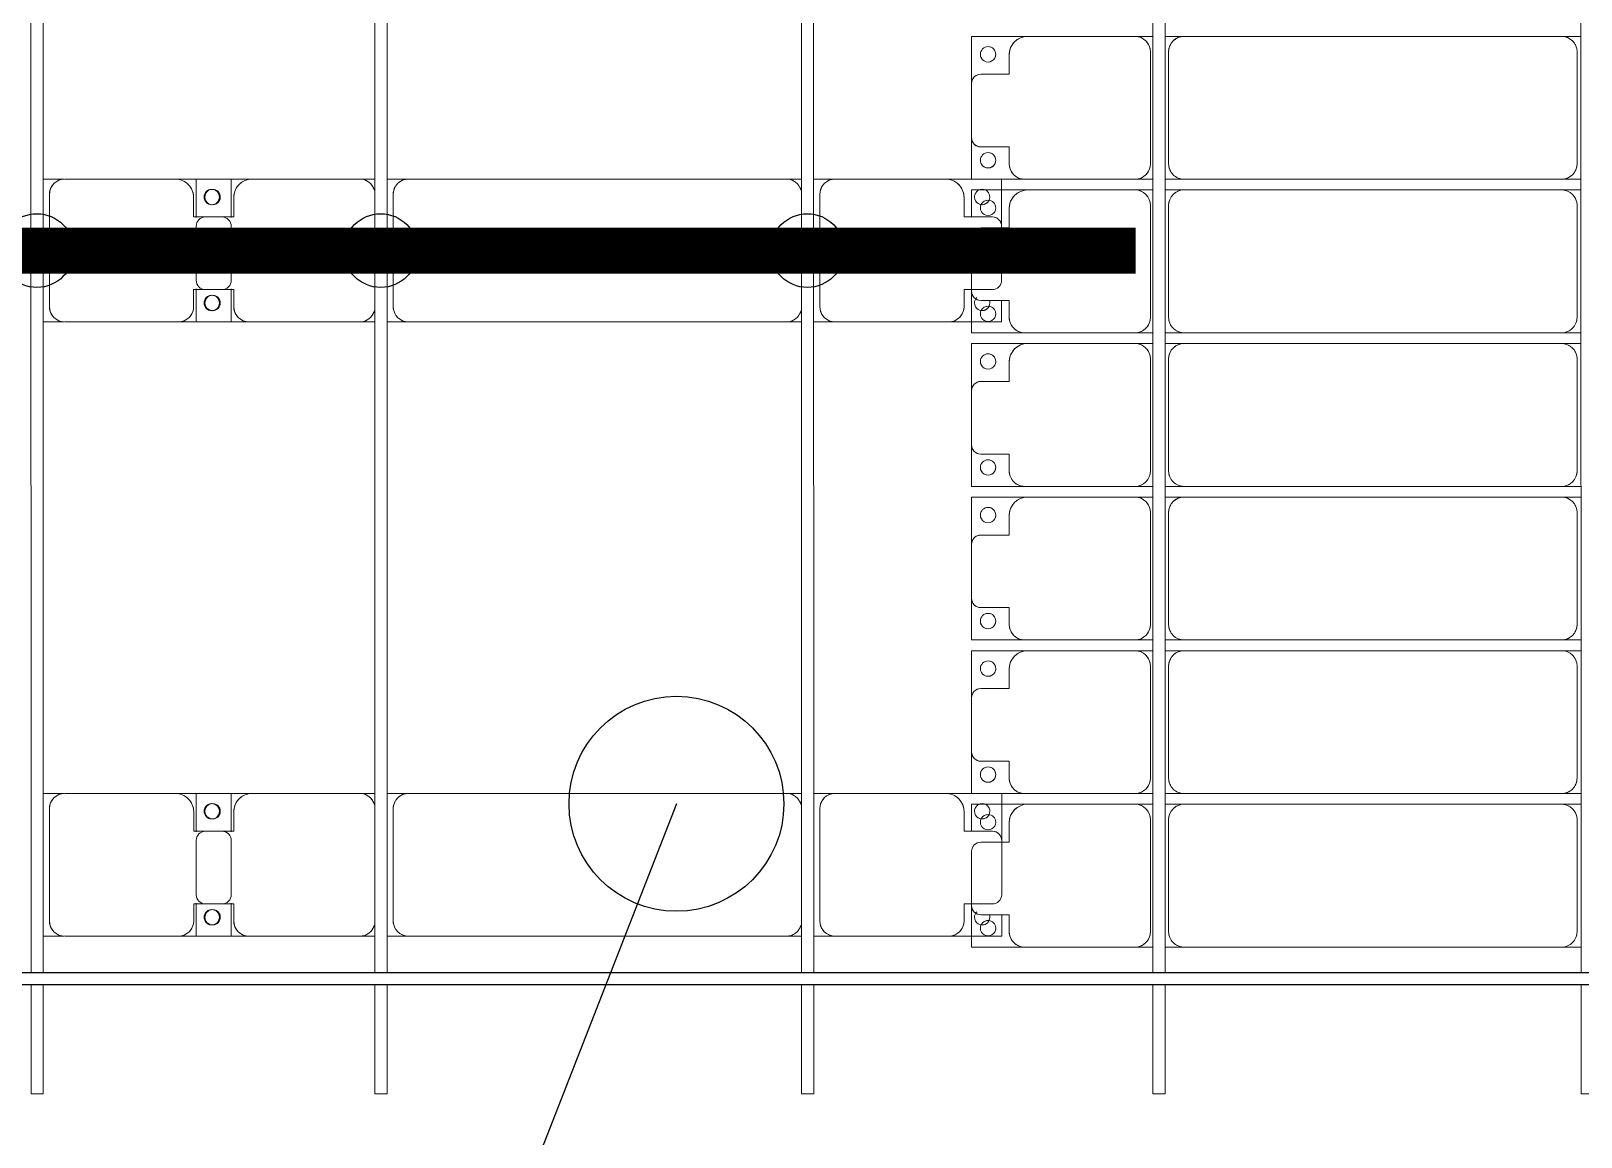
# Model space of a CAD drawing. Header units: millimetres. Extents: x -248177 to 167033, y 156986 to 268923.
# Drawn here: x -172512 to -167462, y 163865 to 167465 of the extents above; entities that cross this region are included whole.
import ezdxf

# ---------------------------------------------------------------- set-up
doc = ezdxf.new("R2010")
doc.units = ezdxf.units.MM
for name, color, linetype, lineweight in [('A-DETL-MBND', 5, 'Continuous', 9), ('A-GENM', 13, 'Continuous', 9), ('S-BEAM', 12, 'Continuous', 9)]:
    doc.layers.add(name, color=color, linetype=linetype, lineweight=lineweight)
for name, color, linetype in [('GC-BICH NEO', 6, 'Continuous'), ('GC-DAY NEO', 5, 'Continuous'), ('GC-HOP 40x60 GIA CUONG', 1, 'Continuous')]:
    doc.layers.add(name, color=color, linetype=linetype)

# ---------------------------------------------------------------- blocks, each defined once
blk = doc.blocks.new('Dải phao đi lại kèm đỡ invester - DẢI PHAO ĐI LẠI-18009-BỐ TRÍ KHUNG KẾT CẤU BÈ PIN 02')
at = {"layer": 'A-DETL-MBND', "color": 8}
for p, q in [((66758.4, 610.3), (66758.4, 673.2)), ((66758.4, 610.3), (66758.4, 673.2)), ((67173.4, 660.3), (66808.4, 660.3)), ((67223.4, 673.2), (67223.4, 610.3)), ((67223.4, 673.2), (67223.4, 610.3)), ((67258.4, 610.3), (67258.4, 673.2)), ((67258.4, 610.3), (67258.4, 673.2)), ((67673.4, 660.3), (67308.4, 660.3)), ((67723.4, 673.2), (67723.4, 610.3)), ((67723.4, 673.2), (67723.4, 610.3)), ((67758.4, 610.3), (67758.4, 673.2)), ((67758.4, 610.3), (67758.4, 673.2)), ((68173.4, 660.3), (67808.4, 660.3)), ((68223.4, 673.2), (68223.4, 610.3)), ((68223.4, 673.2), (68223.4, 610.3)), ((68258.4, 610.3), (68258.4, 673.2)), ((68258.4, 610.3), (68258.4, 673.2)), ((68673.4, 660.3), (68308.4, 660.3)), ((68723.4, 673.2), (68723.4, 610.3)), ((68723.4, 673.2), (68723.4, 610.3)), ((68758.4, 610.3), (68758.4, 673.2)), ((68758.4, 610.3), (68758.4, 673.2)), ((69173.4, 660.3), (68808.4, 660.3)), ((69223.4, 673.2), (69223.4, 610.3)), ((69223.4, 673.2), (69223.4, 610.3)), ((69258.4, 610.3), (69258.4, 673.2)), ((69258.4, 610.3), (69258.4, 673.2)), ((69673.4, 660.3), (69308.4, 660.3)), ((69723.4, 673.2), (69723.4, 610.3)), ((69723.4, 673.2), (69723.4, 610.3)), ((66758.4, 610.3), (66758.4, -620.3)), ((67223.4, -620.3), (67223.4, 610.3)), ((67258.4, 610.3), (67258.4, -620.3)), ((67723.4, -620.3), (67723.4, 610.3)), ((67758.4, 610.3), (67758.4, -620.3)), ((68223.4, -620.3), (68223.4, 610.3)), ((68258.4, 610.3), (68258.4, -620.3)), ((68723.4, -620.3), (68723.4, 610.3)), ((68758.4, 610.3), (68758.4, -620.3)), ((69223.4, -620.3), (69223.4, 610.3)), ((69258.4, 610.3), (69258.4, -620.3)), ((69723.4, -620.3), (69723.4, 610.3)), ((66758.4, -681.8), (66758.4, -620.3)), ((66758.4, -681.8), (66758.4, -620.3)), ((67223.4, -620.3), (67223.4, -681.8)), ((67223.4, -620.3), (67223.4, -681.8)), ((67258.4, -681.8), (67258.4, -620.3)), ((67258.4, -681.8), (67258.4, -620.3)), ((67723.4, -620.3), (67723.4, -681.8)), ((67723.4, -620.3), (67723.4, -681.8)), ((67758.4, -681.8), (67758.4, -620.3)), ((67758.4, -681.8), (67758.4, -620.3)), ((68223.4, -620.3), (68223.4, -681.8)), ((68223.4, -620.3), (68223.4, -681.8)), ((68258.4, -681.8), (68258.4, -620.3)), ((68258.4, -681.8), (68258.4, -620.3)), ((68723.4, -620.3), (68723.4, -681.8)), ((68723.4, -620.3), (68723.4, -681.8)), ((68758.4, -681.8), (68758.4, -620.3)), ((68758.4, -681.8), (68758.4, -620.3)), ((69223.4, -620.3), (69223.4, -681.8)), ((69223.4, -620.3), (69223.4, -681.8)), ((69258.4, -681.8), (69258.4, -620.3)), ((69258.4, -681.8), (69258.4, -620.3)), ((69723.4, -620.3), (69723.4, -681.8)), ((69723.4, -620.3), (69723.4, -681.8)), ((66808.4, -670.3), (67173.4, -670.3)), ((67308.4, -670.3), (67673.4, -670.3)), ((67808.4, -670.3), (68173.4, -670.3)), ((68308.4, -670.3), (68673.4, -670.3)), ((68808.4, -670.3), (69173.4, -670.3)), ((69308.4, -670.3), (69673.4, -670.3)), ((66758.4, -779.7), (66758.4, -721.8)), ((66758.4, -779.7), (66758.4, -721.8)), ((67173.4, -729.7), (66808.4, -729.7)), ((67223.4, -721.8), (67223.4, -779.7)), ((67223.4, -721.8), (67223.4, -779.7)), ((67258.4, -779.7), (67258.4, -721.8)), ((67258.4, -779.7), (67258.4, -721.8)), ((67673.4, -729.7), (67308.4, -729.7)), ((67723.4, -721.8), (67723.4, -779.7)), ((67723.4, -721.8), (67723.4, -779.7)), ((67758.4, -779.7), (67758.4, -721.8)), ((67758.4, -779.7), (67758.4, -721.8)), ((68173.4, -729.7), (67808.4, -729.7)), ((68223.4, -721.8), (68223.4, -779.7)), ((68223.4, -721.8), (68223.4, -779.7)), ((68258.4, -779.7), (68258.4, -721.8)), ((68258.4, -779.7), (68258.4, -721.8)), ((68673.4, -729.7), (68308.4, -729.7)), ((68723.4, -721.8), (68723.4, -779.7)), ((68723.4, -721.8), (68723.4, -779.7)), ((68758.4, -779.7), (68758.4, -721.8)), ((68758.4, -779.7), (68758.4, -721.8)), ((69173.4, -729.7), (68808.4, -729.7)), ((69223.4, -721.8), (69223.4, -779.7)), ((69223.4, -721.8), (69223.4, -779.7)), ((69258.4, -779.7), (69258.4, -721.8)), ((69258.4, -779.7), (69258.4, -721.8)), ((69673.4, -729.7), (69308.4, -729.7)), ((69723.4, -721.8), (69723.4, -779.7)), ((69723.4, -721.8), (69723.4, -779.7)), ((66758.4, -779.7), (66758.4, -1129.7)), ((67223.4, -1139.7), (67223.4, -779.7)), ((67258.4, -779.7), (67258.4, -1129.7)), ((67723.4, -1139.7), (67723.4, -779.7)), ((67758.4, -779.7), (67758.4, -1129.7)), ((68223.4, -1139.7), (68223.4, -779.7)), ((68258.4, -779.7), (68258.4, -1129.7)), ((68723.4, -1139.7), (68723.4, -779.7)), ((68758.4, -779.7), (68758.4, -1129.7)), ((69223.4, -1139.7), (69223.4, -779.7)), ((69258.4, -779.7), (69258.4, -1129.7)), ((69723.4, -1139.7), (69723.4, -779.7)), ((66758.4, -1312.2), (66758.4, -1129.7)), ((66758.4, -1129.7), (66758.4, -1312.2)), ((67223.4, -1139.7), (67223.4, -1312.2)), ((67223.4, -1215.1), (67223.4, -1139.7)), ((67258.4, -1312.2), (67258.4, -1129.7)), ((67258.4, -1129.7), (67258.4, -1216.7)), ((67723.4, -1139.7), (67723.4, -1312.2)), ((67723.4, -1312.2), (67723.4, -1139.7)), ((67758.4, -1312.2), (67758.4, -1129.7)), ((67758.4, -1129.7), (67758.4, -1312.2)), ((68223.4, -1139.7), (68223.4, -1312.2)), ((68223.4, -1312.2), (68223.4, -1139.7)), ((68258.4, -1312.2), (68258.4, -1129.7)), ((68258.4, -1129.7), (68258.4, -1312.2)), ((68723.4, -1139.7), (68723.4, -1312.2)), ((68723.4, -1312.2), (68723.4, -1139.7)), ((68758.4, -1312.2), (68758.4, -1129.7)), ((68758.4, -1129.7), (68758.4, -1312.2)), ((69223.4, -1139.7), (69223.4, -1312.2)), ((69223.4, -1215.1), (69223.4, -1139.7)), ((69258.4, -1312.2), (69258.4, -1129.7)), ((69258.4, -1129.7), (69258.4, -1216.7)), ((69723.4, -1139.7), (69723.4, -1312.2)), ((69723.4, -1312.2), (69723.4, -1139.7)), ((66818.4, -1189.7), (66881.8, -1189.7)), ((66881.8, -1189.7), (66881.8, -1282.2)), ((67118.2, -1282.2), (67118.2, -1189.7)), ((67118.2, -1189.7), (67173.4, -1189.7)), ((67318.4, -1189.7), (67381.8, -1189.7)), ((67381.8, -1189.7), (67381.8, -1282.2)), ((67618.2, -1282.2), (67618.2, -1189.7)), ((67618.2, -1189.7), (67673.4, -1189.7)), ((67818.4, -1189.7), (67881.8, -1189.7)), ((67881.8, -1189.7), (67881.8, -1282.2)), ((68118.2, -1282.2), (68118.2, -1189.7)), ((68118.2, -1189.7), (68173.4, -1189.7)), ((68318.4, -1189.7), (68381.8, -1189.7)), ((68381.8, -1189.7), (68381.8, -1282.2)), ((68618.2, -1282.2), (68618.2, -1189.7)), ((68618.2, -1189.7), (68673.4, -1189.7)), ((68818.4, -1189.7), (68881.8, -1189.7)), ((68881.8, -1189.7), (68881.8, -1282.2)), ((69118.2, -1282.2), (69118.2, -1189.7)), ((69118.2, -1189.7), (69173.4, -1189.7)), ((69318.4, -1189.7), (69381.8, -1189.7)), ((69381.8, -1189.7), (69381.8, -1282.2)), ((69618.2, -1282.2), (69618.2, -1189.7)), ((69618.2, -1189.7), (69673.4, -1189.7)), ((67223.4, -1312.2), (67223.4, -1248)), ((67258.4, -1237.7), (67258.4, -1294.9)), ((69223.4, -1312.2), (69223.4, -1248)), ((69258.4, -1237.7), (69258.4, -1294.9)), ((66911.8, -1312.2), (66758.4, -1312.2)), ((66758.4, -1312.2), (66911.8, -1312.2)), ((66911.8, -1312.2), (67088.2, -1312.2)), ((67223.4, -1312.2), (67088.2, -1312.2)), ((67088.2, -1312.2), (67223.4, -1312.2)), ((67258.4, -1301.2), (67258.4, -1312.2)), ((67346.4, -1312.2), (67258.4, -1312.2)), ((67277.3, -1312.2), (67290.2, -1312.2)), ((67311.7, -1312.2), (67327.2, -1312.2)), ((67411.8, -1312.2), (67588.2, -1312.2)), ((67723.4, -1312.2), (67588.2, -1312.2)), ((67592, -1312.2), (67609.1, -1312.2)), ((67625.2, -1312.2), (67638.6, -1312.2)), ((67687, -1312.2), (67723.4, -1312.2)), ((67911.8, -1312.2), (67758.4, -1312.2)), ((67758.4, -1312.2), (67911.8, -1312.2)), ((67911.8, -1312.2), (68088.2, -1312.2)), ((68223.4, -1312.2), (68088.2, -1312.2)), ((68088.2, -1312.2), (68223.4, -1312.2)), ((68411.8, -1312.2), (68258.4, -1312.2)), ((68258.4, -1312.2), (68411.8, -1312.2)), ((68411.8, -1312.2), (68588.2, -1312.2)), ((68723.4, -1312.2), (68588.2, -1312.2)), ((68588.2, -1312.2), (68723.4, -1312.2)), ((68911.8, -1312.2), (68758.4, -1312.2)), ((68758.4, -1312.2), (68911.8, -1312.2)), ((68911.8, -1312.2), (69088.2, -1312.2)), ((69223.4, -1312.2), (69088.2, -1312.2)), ((69088.2, -1312.2), (69223.4, -1312.2)), ((69258.4, -1301.2), (69258.4, -1312.2)), ((69346.4, -1312.2), (69258.4, -1312.2)), ((69277.3, -1312.2), (69290.2, -1312.2)), ((69311.7, -1312.2), (69327.2, -1312.2)), ((69411.8, -1312.2), (69588.2, -1312.2)), ((69723.4, -1312.2), (69588.2, -1312.2)), ((69592, -1312.2), (69609.1, -1312.2)), ((69625.2, -1312.2), (69638.6, -1312.2)), ((69687, -1312.2), (69717.4, -1312.2))]:
    blk.add_line(p, q, dxfattribs=at)
for centre, radius, start, end in [((66808.4, 610.3), 50, 90, 180), ((66808.4, 610.3), 50, 105, 120), ((67173.4, 610.3), 50, 0, 90), ((67173.4, 610.3), 50, 60, 90), ((67308.4, 610.3), 50, 90, 180), ((67308.4, 610.3), 50, 105, 120), ((67673.4, 610.3), 50, 360, 90), ((67673.4, 610.3), 50, 60, 90), ((67808.4, 610.3), 50, 90, 180), ((67808.4, 610.3), 50, 105, 120), ((68173.4, 610.3), 50, 0, 90), ((68173.4, 610.3), 50, 60, 90), ((68308.4, 610.3), 50, 90, 180), ((68308.4, 610.3), 50, 105, 120), ((68673.4, 610.3), 50, 0, 90), ((68673.4, 610.3), 50, 60, 90), ((68808.4, 610.3), 50, 90, 180), ((68808.4, 610.3), 50, 105, 120), ((69173.4, 610.3), 50, 360, 90), ((69173.4, 610.3), 50, 60, 90), ((69308.4, 610.3), 50, 90, 180), ((69308.4, 610.3), 50, 105, 120), ((69673.4, 610.3), 50, 360, 90), ((69673.4, 610.3), 50, 60, 90), ((66808.4, 610.3), 50, 150, 180), ((67173.4, 610.3), 50, 15, 30), ((67308.4, 610.3), 50, 150, 180), ((67673.4, 610.3), 50, 15, 30), ((67808.4, 610.3), 50, 150, 180), ((68173.4, 610.3), 50, 15, 30), ((68308.4, 610.3), 50, 150, 180), ((68673.4, 610.3), 50, 15, 30), ((68808.4, 610.3), 50, 150, 180), ((69173.4, 610.3), 50, 15, 30), ((69308.4, 610.3), 50, 150, 180), ((66808.4, -620.3), 50, 180, 270), ((66808.4, -620.3), 50, 195, 225), ((67173.4, -620.3), 50, 270, 0), ((67173.4, -620.3), 50, 330, 0), ((67308.4, -620.3), 50, 180, 270), ((67308.4, -620.3), 50, 195, 225), ((67673.4, -620.3), 50, 270, 0), ((67673.4, -620.3), 50, 330, 0), ((67808.4, -620.3), 50, 180, 270), ((67808.4, -620.3), 50, 195, 225), ((68173.4, -620.3), 50, 270, 0), ((68173.4, -620.3), 50, 330, 0), ((68308.4, -620.3), 50, 180, 270), ((68308.4, -620.3), 50, 195, 225), ((68673.4, -620.3), 50, 270, 0), ((68673.4, -620.3), 50, 330, 0), ((68808.4, -620.3), 50, 180, 270), ((68808.4, -620.3), 50, 195, 225), ((69173.4, -620.3), 50, 270, 0), ((69173.4, -620.3), 50, 330, 0), ((69308.4, -620.3), 50, 180, 270), ((69308.4, -620.3), 50, 195, 225), ((69673.4, -620.3), 50, 270, 0), ((69673.4, -620.3), 50, 330, 0), ((66808.4, -620.3), 50, 240, 270), ((67173.4, -620.3), 50, 270, 300), ((67308.4, -620.3), 50, 240, 270), ((67673.4, -620.3), 50, 270, 300), ((67808.4, -620.3), 50, 240, 270), ((68173.4, -620.3), 50, 270, 300), ((68308.4, -620.3), 50, 240, 270), ((68673.4, -620.3), 50, 270, 300), ((68808.4, -620.3), 50, 240, 270), ((69173.4, -620.3), 50, 270, 300), ((69308.4, -620.3), 50, 240, 270), ((69673.4, -620.3), 50, 270, 300), ((66808.4, -779.7), 50, 90, 180), ((66808.4, -779.7), 50, 90, 165), ((67173.4, -779.7), 50, 0, 90), ((67173.4, -779.7), 50, 15, 90), ((67308.4, -779.7), 50, 90, 180), ((67308.4, -779.7), 50, 90, 165), ((67673.4, -779.7), 50, 0, 90), ((67673.4, -779.7), 50, 15, 90), ((67808.4, -779.7), 50, 90, 180), ((67808.4, -779.7), 50, 90, 165), ((68173.4, -779.7), 50, 0, 90), ((68173.4, -779.7), 50, 15, 90), ((68308.4, -779.7), 50, 90, 180), ((68308.4, -779.7), 50, 90, 165), ((68673.4, -779.7), 50, 0, 90), ((68673.4, -779.7), 50, 15, 90), ((68808.4, -779.7), 50, 90, 180), ((68808.4, -779.7), 50, 90, 165), ((69173.4, -779.7), 50, 0, 90), ((69173.4, -779.7), 50, 15, 90), ((69308.4, -779.7), 50, 90, 180), ((69308.4, -779.7), 50, 90, 165), ((69673.4, -779.7), 50, 360, 90), ((69673.4, -779.7), 50, 15, 90), ((66818.4, -1129.7), 60, 180, 270), ((66818.4, -1129.7), 60, 210, 270), ((67173.4, -1139.7), 50, 270, 360), ((67173.4, -1139.7), 50, 270, 345), ((67318.4, -1129.7), 60, 180, 270), ((67318.4, -1129.7), 60, 210, 270), ((67673.4, -1139.7), 50, 270, 0), ((67673.4, -1139.7), 50, 270, 345), ((67818.4, -1129.7), 60, 180, 270), ((67818.4, -1129.7), 60, 210, 270), ((68173.4, -1139.7), 50, 270, 0), ((68173.4, -1139.7), 50, 270, 345), ((68318.4, -1129.7), 60, 180, 270), ((68318.4, -1129.7), 60, 210, 270), ((68673.4, -1139.7), 50, 270, 360), ((68673.4, -1139.7), 50, 270, 345), ((68818.4, -1129.7), 60, 180, 270), ((68818.4, -1129.7), 60, 210, 270), ((69173.4, -1139.7), 50, 270, 0), ((69173.4, -1139.7), 50, 270, 345), ((69318.4, -1129.7), 60, 180, 270), ((69318.4, -1129.7), 60, 210, 270), ((69673.4, -1139.7), 50, 270, 0), ((69673.4, -1139.7), 50, 270, 345), ((66816.8, -1258.6), 25, 90, 270), ((66816.8, -1258.6), 25, 180, 270), ((66816.8, -1258.6), 25, 90, 165), ((66816.8, -1258.6), 25, 270, 90), ((66816.8, -1258.6), 25, 60, 90), ((66816.8, -1258.6), 25, 270, 30), ((67161.8, -1258.6), 25, 90, 270), ((67161.8, -1258.6), 25, 180, 270), ((67161.8, -1258.6), 25, 90, 165), ((67161.8, -1258.6), 25, 270, 90), ((67161.8, -1258.6), 25, 15, 90), ((67161.8, -1258.6), 25, 270, 0), ((67316.8, -1258.6), 25, 90, 270), ((67316.8, -1258.6), 25, 180, 240), ((67316.8, -1258.6), 25, 270, 90), ((67661.8, -1258.6), 25, 90, 270), ((67661.8, -1258.6), 25, 180, 240), ((67661.8, -1258.6), 25, 150, 165), ((67661.8, -1258.6), 25, 270, 90), ((67661.8, -1258.6), 25, 60, 90), ((67816.8, -1258.6), 25, 90, 270), ((67816.8, -1258.6), 25, 180, 270), ((67816.8, -1258.6), 25, 90, 165), ((67816.8, -1258.6), 25, 270, 90), ((67816.8, -1258.6), 25, 60, 90), ((67816.8, -1258.6), 25, 270, 30), ((68161.8, -1258.6), 25, 90, 270), ((68161.8, -1258.6), 25, 180, 270), ((68161.8, -1258.6), 25, 90, 165), ((68161.8, -1258.6), 25, 270, 90), ((68161.8, -1258.6), 25, 15, 90), ((68161.8, -1258.6), 25, 270, 360), ((68316.8, -1258.6), 25, 90, 270), ((68316.8, -1258.6), 25, 180, 270), ((68316.8, -1258.6), 25, 90, 165), ((68316.8, -1258.6), 25, 270, 90), ((68316.8, -1258.6), 25, 60, 90), ((68316.8, -1258.6), 25, 270, 30), ((68661.8, -1258.6), 25, 90, 270), ((68661.8, -1258.6), 25, 180, 270), ((68661.8, -1258.6), 25, 90, 165), ((68661.8, -1258.6), 25, 270, 90), ((68661.8, -1258.6), 25, 15, 90), ((68661.8, -1258.6), 25, 270, 360), ((68816.8, -1258.6), 25, 90, 270), ((68816.8, -1258.6), 25, 180, 270), ((68816.8, -1258.6), 25, 90, 165), ((68816.8, -1258.6), 25, 270, 90), ((68816.8, -1258.6), 25, 60, 90), ((68816.8, -1258.6), 25, 270, 30), ((69161.8, -1258.6), 25, 90, 270), ((69161.8, -1258.6), 25, 180, 270), ((69161.8, -1258.6), 25, 90, 165), ((69161.8, -1258.6), 25, 270, 90), ((69161.8, -1258.6), 25, 15, 90), ((69161.8, -1258.6), 25, 270, 360), ((69316.8, -1258.6), 25, 90, 270), ((69316.8, -1258.6), 25, 180, 240), ((69316.8, -1258.6), 25, 270, 90), ((69661.8, -1258.6), 25, 90, 270), ((69661.8, -1258.6), 25, 180, 240), ((69661.8, -1258.6), 25, 150, 165), ((69661.8, -1258.6), 25, 270, 90), ((69661.8, -1258.6), 25, 60, 90), ((66911.8, -1282.2), 30, 180, 270), ((66911.8, -1282.2), 30, 195, 225), ((66911.8, -1282.2), 30, 195, 255), ((66911.8, -1282.2), 30, 195, 225), ((67088.2, -1282.2), 30, 270, 360), ((67088.2, -1282.2), 30, 285, 345), ((67088.2, -1282.2), 30, 285, 300), ((67088.2, -1282.2), 30, 285, 300), ((67088.2, -1282.2), 30, 315, 345), ((67088.2, -1282.2), 30, 315, 345), ((67411.8, -1282.2), 30, 180, 270), ((67588.2, -1282.2), 30, 270, 360), ((67588.2, -1282.2), 30, 285, 345), ((67588.2, -1282.2), 30, 285, 300), ((67588.2, -1282.2), 30, 285, 300), ((67588.2, -1282.2), 30, 315, 345), ((67588.2, -1282.2), 30, 315, 345), ((67911.8, -1282.2), 30, 180, 270), ((67911.8, -1282.2), 30, 195, 225), ((67911.8, -1282.2), 30, 195, 255), ((67911.8, -1282.2), 30, 195, 225), ((68088.2, -1282.2), 30, 270, 360), ((68088.2, -1282.2), 30, 285, 345), ((68088.2, -1282.2), 30, 285, 300), ((68088.2, -1282.2), 30, 285, 300), ((68088.2, -1282.2), 30, 315, 345), ((68088.2, -1282.2), 30, 315, 345), ((68411.8, -1282.2), 30, 180, 270), ((68411.8, -1282.2), 30, 195, 225), ((68411.8, -1282.2), 30, 195, 255), ((68411.8, -1282.2), 30, 195, 225), ((68588.2, -1282.2), 30, 270, 360), ((68588.2, -1282.2), 30, 285, 345), ((68588.2, -1282.2), 30, 285, 300), ((68588.2, -1282.2), 30, 285, 300), ((68588.2, -1282.2), 30, 315, 345), ((68588.2, -1282.2), 30, 315, 345), ((68911.8, -1282.2), 30, 180, 270), ((68911.8, -1282.2), 30, 195, 225), ((68911.8, -1282.2), 30, 195, 255), ((68911.8, -1282.2), 30, 195, 225), ((69088.2, -1282.2), 30, 270, 360), ((69088.2, -1282.2), 30, 285, 345), ((69088.2, -1282.2), 30, 285, 300), ((69088.2, -1282.2), 30, 285, 300), ((69088.2, -1282.2), 30, 315, 345), ((69088.2, -1282.2), 30, 315, 345), ((69411.8, -1282.2), 30, 180, 270), ((69588.2, -1282.2), 30, 270, 0), ((69588.2, -1282.2), 30, 285, 345), ((69588.2, -1282.2), 30, 285, 300), ((69588.2, -1282.2), 30, 285, 300), ((69588.2, -1282.2), 30, 315, 345), ((69588.2, -1282.2), 30, 315, 345)]:
    blk.add_arc(centre, radius, start, end, dxfattribs=at)
blk = doc.blocks.new('Dầm C52 - Dầm C52-24593-BỐ TRÍ KHUNG KẾT CẤU BÈ PIN 02')
at = {"layer": 'S-BEAM', "color": 1}
for p, q in [((-48593.5, -20), (-48593.5, 20)), ((-48593.5, 20), (-48238.2, 20)), ((-48198.2, 20), (-42238.2, 20)), ((-48238.2, -20), (-48593.5, -20)), ((-42238.2, -20), (-48198.2, -20))]:
    blk.add_line(p, q, dxfattribs=at)
blk = doc.blocks.new('Dai phao do pin - DẢI PHAO ĐỠ PIN-V151-BỐ TRÍ KHUNG KẾT CẤU BÈ PIN 02')
at = {"layer": 'A-DETL-MBND', "color": 8}
for p, q in [((30819.7, 241.6), (30887, 241.6)), ((30819.7, 241.6), (30887, 241.6)), ((31249.7, 241.6), (30889.7, 241.6)), ((31249.7, 241.6), (31432.2, 241.6)), ((31432.2, 241.6), (31249.7, 241.6)), ((31317.8, 241.6), (31500.3, 241.6)), ((31317.8, 116.2), (31317.8, 241.6)), ((31500.3, 241.6), (31317.8, 241.6)), ((31432.2, 241.6), (31432.2, 116.2)), ((31850.3, 241.6), (31500.3, 241.6)), ((31850.3, 241.6), (31899.7, 241.6)), ((31850.3, 241.6), (31899.7, 241.6)), ((31939.7, 241.6), (32009.7, 241.6)), ((31939.7, 241.6), (32009.7, 241.6)), ((33240.3, 241.6), (32009.7, 241.6)), ((33240.3, 241.6), (33289.7, 241.6)), ((33240.3, 241.6), (33289.7, 241.6)), ((33329.7, 241.6), (33399.7, 241.6)), ((33329.7, 241.6), (33399.7, 241.6)), ((33759.7, 241.6), (33399.7, 241.6)), ((33759.7, 241.6), (33942.2, 241.6)), ((33845, 241.6), (33759.7, 241.6)), ((33942.2, 241.6), (33883, 241.6)), ((33942.2, 241.6), (33942.2, 88.2)), ((33942.2, 205), (33942.2, 241.6)), ((30839.7, 191.6), (30839.7, -173.4)), ((31309.7, 118.2), (31309.7, 181.6)), ((31440.3, 181.6), (31440.3, 118.2)), ((31959.7, 191.6), (31959.7, -173.4)), ((33349.7, 191.6), (33349.7, -173.4)), ((33819.7, 118.2), (33819.7, 181.6)), ((31402.2, 118.2), (31309.7, 118.2)), ((31440.3, 118.2), (31347.8, 118.2)), ((33912.2, 118.2), (33819.7, 118.2)), ((31317.8, 88.2), (31317.8, -88.2)), ((31432.2, -88.2), (31432.2, 88.2)), ((33942.2, -88.2), (33942.2, 88.2)), ((31309.7, -173.4), (31309.7, -118.2)), ((31309.7, -118.2), (31402.2, -118.2)), ((31317.8, -223.4), (31317.8, -116.2)), ((31347.8, -118.2), (31440.3, -118.2)), ((31432.2, -116.2), (31432.2, -223.4)), ((31440.3, -118.2), (31440.3, -173.4)), ((33819.7, -173.4), (33819.7, -118.2)), ((33819.7, -118.2), (33912.2, -118.2)), ((33942.2, -153.6), (33942.2, -223.4)), ((33942.2, -174.1), (33942.2, -161.3)), ((30887, -223.4), (30819.7, -223.4)), ((30887, -223.4), (30819.7, -223.4)), ((30889.7, -223.4), (31259.7, -223.4)), ((31432.2, -223.4), (31259.7, -223.4)), ((31259.7, -223.4), (31432.2, -223.4)), ((31490.3, -223.4), (31317.8, -223.4)), ((31317.8, -223.4), (31490.3, -223.4)), ((31490.3, -223.4), (31850.3, -223.4)), ((31899.7, -223.4), (31850.3, -223.4)), ((31899.7, -223.4), (31850.3, -223.4)), ((32009.7, -223.4), (31939.7, -223.4)), ((32009.7, -223.4), (31939.7, -223.4)), ((32009.7, -223.4), (33240.3, -223.4)), ((33289.7, -223.4), (33240.3, -223.4)), ((33289.7, -223.4), (33240.3, -223.4)), ((33399.7, -223.4), (33329.7, -223.4)), ((33399.7, -223.4), (33329.7, -223.4)), ((33399.7, -223.4), (33769.7, -223.4)), ((33942.2, -223.4), (33769.7, -223.4)), ((33769.7, -223.4), (33847.1, -223.4)), ((33860.8, -223.4), (33901.1, -223.4)), ((33911.2, -223.4), (33923.1, -223.4)), ((33929.5, -223.4), (33941.6, -223.4))]:
    blk.add_line(p, q, dxfattribs=at)
for centre, radius, start, end in [((30889.7, 191.6), 50, 90, 180), ((30889.7, 191.6), 50, 105, 180), ((31249.7, 181.6), 60, 0, 90), ((31249.7, 181.6), 60, 0, 60), ((31368.6, 183.2), 25, 360, 180), ((31368.6, 183.2), 25, 360, 165), ((31371.4, 183.2), 25, 360, 180), ((31371.4, 183.2), 25, 90, 180), ((31371.4, 183.2), 25, 15, 75), ((31500.3, 181.6), 60, 90, 180), ((31500.3, 181.6), 60, 120, 180), ((31850.3, 191.6), 50, 15, 90), ((31850.3, 191.6), 50, 15, 75), ((32009.7, 191.6), 50, 90, 180), ((32009.7, 191.6), 50, 150, 180), ((32009.7, 191.6), 50, 105, 135), ((33240.3, 191.6), 50, 15, 90), ((33240.3, 191.6), 50, 60, 90), ((33240.3, 191.6), 50, 15, 30), ((33399.7, 191.6), 50, 90, 180), ((33399.7, 191.6), 50, 105, 180), ((33759.7, 181.6), 60, 360, 90), ((33759.7, 181.6), 60, 360, 60), ((33878.6, 183.2), 25, 360, 180), ((33878.6, 183.2), 25, 75, 105), ((31368.6, 183.2), 25, 180, 360), ((31371.4, 183.2), 25, 180, 0), ((31371.4, 183.2), 25, 180, 300), ((31368.6, 183.2), 25, 210, 360), ((31371.4, 183.2), 25, 330, 345), ((33878.6, 183.2), 25, 180, 0), ((33878.6, 183.2), 25, 150, 165), ((33878.6, 183.2), 25, 240, 330), ((31347.8, 88.2), 30, 90, 180), ((31402.2, 88.2), 30, 0, 90), ((33912.2, 88.2), 30, 0, 90), ((33912.2, 88.2), 30, 15, 75), ((31347.8, -88.2), 30, 180, 270), ((31402.2, -88.2), 30, 270, 0), ((33912.2, -88.2), 30, 270, 0), ((31368.6, -161.8), 25, 360, 180), ((31368.6, -161.8), 25, 105, 165), ((31371.4, -161.8), 25, 0, 180), ((31371.4, -161.8), 25, 105, 180), ((31368.6, -161.8), 25, 360, 75), ((31371.4, -161.8), 25, 15, 75), ((33878.6, -161.8), 25, 135, 180), ((33878.6, -161.8), 25, 135, 150), ((30889.7, -173.4), 50, 180, 270), ((30889.7, -173.4), 50, 180, 255), ((31259.7, -173.4), 50, 270, 360), ((31259.7, -173.4), 50, 285, 360), ((31368.6, -161.8), 25, 180, 360), ((31368.6, -161.8), 25, 195, 360), ((31371.4, -161.8), 25, 180, 0), ((31371.4, -161.8), 25, 180, 270), ((31371.4, -161.8), 25, 285, 345), ((31490.3, -173.4), 50, 180, 270), ((31490.3, -173.4), 50, 180, 255), ((31850.3, -173.4), 50, 270, 345), ((31850.3, -173.4), 50, 285, 345), ((32009.7, -173.4), 50, 180, 270), ((32009.7, -173.4), 50, 180, 210), ((33240.3, -173.4), 50, 270, 345), ((33240.3, -173.4), 50, 330, 345), ((33399.7, -173.4), 50, 180, 270), ((33399.7, -173.4), 50, 180, 255), ((33769.7, -173.4), 50, 270, 360), ((33769.7, -173.4), 50, 285, 360), ((33878.6, -161.8), 25, 180, 0), ((33878.6, -161.8), 25, 255, 330), ((33878.6, -161.8), 25, 360, 15), ((32009.7, -173.4), 50, 240, 270), ((33240.3, -173.4), 50, 285, 300)]:
    blk.add_arc(centre, radius, start, end, dxfattribs=at)
blk = doc.blocks.new('Dai phao do pin - DẢI PHAO ĐỠ PIN-V152-BỐ TRÍ KHUNG KẾT CẤU BÈ PIN 02')
at = {"layer": 'A-DETL-MBND', "color": 8}
for p, q in [((30819.7, 241.6), (30887, 241.6)), ((30819.7, 241.6), (30887, 241.6)), ((31249.7, 241.6), (30889.7, 241.6)), ((31249.7, 241.6), (31432.2, 241.6)), ((31432.2, 241.6), (31249.7, 241.6)), ((31317.8, 241.6), (31500.3, 241.6)), ((31317.8, 116.2), (31317.8, 241.6)), ((31500.3, 241.6), (31317.8, 241.6)), ((31432.2, 241.6), (31432.2, 116.2)), ((31850.3, 241.6), (31500.3, 241.6)), ((31850.3, 241.6), (31899.7, 241.6)), ((31850.3, 241.6), (31899.7, 241.6)), ((31939.7, 241.6), (32009.7, 241.6)), ((31939.7, 241.6), (32009.7, 241.6)), ((33240.3, 241.6), (32009.7, 241.6)), ((33240.3, 241.6), (33289.7, 241.6)), ((33240.3, 241.6), (33289.7, 241.6)), ((33329.7, 241.6), (33399.7, 241.6)), ((33329.7, 241.6), (33399.7, 241.6)), ((33759.7, 241.6), (33399.7, 241.6)), ((33759.7, 241.6), (33942.2, 241.6)), ((33845, 241.6), (33759.7, 241.6)), ((33942.2, 241.6), (33883, 241.6)), ((33942.2, 241.6), (33942.2, 88.2)), ((33942.2, 205), (33942.2, 241.6)), ((30839.7, 191.6), (30839.7, -173.4)), ((31309.7, 118.2), (31309.7, 181.6)), ((31440.3, 181.6), (31440.3, 118.2)), ((31959.7, 191.6), (31959.7, -173.4)), ((33349.7, 191.6), (33349.7, -173.4)), ((33819.7, 118.2), (33819.7, 181.6)), ((31402.2, 118.2), (31309.7, 118.2)), ((31440.3, 118.2), (31347.8, 118.2)), ((33912.2, 118.2), (33819.7, 118.2)), ((31317.8, 88.2), (31317.8, -88.2)), ((31432.2, -88.2), (31432.2, 88.2)), ((33942.2, -88.2), (33942.2, 88.2)), ((31309.7, -173.4), (31309.7, -118.2)), ((31309.7, -118.2), (31402.2, -118.2)), ((31317.8, -223.4), (31317.8, -116.2)), ((31347.8, -118.2), (31440.3, -118.2)), ((31432.2, -116.2), (31432.2, -223.4)), ((31440.3, -118.2), (31440.3, -173.4)), ((33819.7, -173.4), (33819.7, -118.2)), ((33819.7, -118.2), (33912.2, -118.2)), ((33942.2, -153.6), (33942.2, -223.4)), ((33942.2, -174.1), (33942.2, -161.3)), ((30887, -223.4), (30819.7, -223.4)), ((30887, -223.4), (30819.7, -223.4)), ((30889.7, -223.4), (31259.7, -223.4)), ((31432.2, -223.4), (31259.7, -223.4)), ((31259.7, -223.4), (31432.2, -223.4)), ((31490.3, -223.4), (31317.8, -223.4)), ((31317.8, -223.4), (31490.3, -223.4)), ((31490.3, -223.4), (31850.3, -223.4)), ((31899.7, -223.4), (31850.3, -223.4)), ((31899.7, -223.4), (31850.3, -223.4)), ((32009.7, -223.4), (31939.7, -223.4)), ((32009.7, -223.4), (31939.7, -223.4)), ((32009.7, -223.4), (33240.3, -223.4)), ((33289.7, -223.4), (33240.3, -223.4)), ((33289.7, -223.4), (33240.3, -223.4)), ((33399.7, -223.4), (33329.7, -223.4)), ((33399.7, -223.4), (33329.7, -223.4)), ((33399.7, -223.4), (33769.7, -223.4)), ((33942.2, -223.4), (33769.7, -223.4)), ((33769.7, -223.4), (33847.1, -223.4)), ((33860.8, -223.4), (33901.1, -223.4)), ((33911.2, -223.4), (33923.1, -223.4)), ((33929.5, -223.4), (33941.6, -223.4))]:
    blk.add_line(p, q, dxfattribs=at)
for centre, radius, start, end in [((30889.7, 191.6), 50, 90, 180), ((30889.7, 191.6), 50, 105, 180), ((31249.7, 181.6), 60, 0, 90), ((31249.7, 181.6), 60, 0, 60), ((31368.6, 183.2), 25, 360, 180), ((31368.6, 183.2), 25, 360, 165), ((31371.4, 183.2), 25, 360, 180), ((31371.4, 183.2), 25, 90, 180), ((31371.4, 183.2), 25, 15, 75), ((31500.3, 181.6), 60, 90, 180), ((31500.3, 181.6), 60, 120, 180), ((31850.3, 191.6), 50, 15, 90), ((31850.3, 191.6), 50, 15, 75), ((32009.7, 191.6), 50, 90, 180), ((32009.7, 191.6), 50, 150, 180), ((32009.7, 191.6), 50, 105, 135), ((33240.3, 191.6), 50, 15, 90), ((33240.3, 191.6), 50, 60, 90), ((33240.3, 191.6), 50, 15, 30), ((33399.7, 191.6), 50, 90, 180), ((33399.7, 191.6), 50, 105, 180), ((33759.7, 181.6), 60, 360, 90), ((33759.7, 181.6), 60, 360, 60), ((33878.6, 183.2), 25, 360, 180), ((33878.6, 183.2), 25, 75, 105), ((31368.6, 183.2), 25, 180, 360), ((31371.4, 183.2), 25, 180, 0), ((31371.4, 183.2), 25, 180, 300), ((31368.6, 183.2), 25, 210, 360), ((31371.4, 183.2), 25, 330, 345), ((33878.6, 183.2), 25, 180, 0), ((33878.6, 183.2), 25, 150, 165), ((33878.6, 183.2), 25, 240, 330), ((31347.8, 88.2), 30, 90, 180), ((31402.2, 88.2), 30, 0, 90), ((33912.2, 88.2), 30, 0, 90), ((33912.2, 88.2), 30, 15, 75), ((31347.8, -88.2), 30, 180, 270), ((31402.2, -88.2), 30, 270, 0), ((33912.2, -88.2), 30, 270, 0), ((31368.6, -161.8), 25, 360, 180), ((31368.6, -161.8), 25, 105, 165), ((31371.4, -161.8), 25, 0, 180), ((31371.4, -161.8), 25, 105, 180), ((31368.6, -161.8), 25, 360, 75), ((31371.4, -161.8), 25, 15, 75), ((33878.6, -161.8), 25, 135, 180), ((33878.6, -161.8), 25, 135, 150), ((30889.7, -173.4), 50, 180, 270), ((30889.7, -173.4), 50, 180, 255), ((31259.7, -173.4), 50, 270, 360), ((31259.7, -173.4), 50, 285, 360), ((31368.6, -161.8), 25, 180, 360), ((31368.6, -161.8), 25, 195, 360), ((31371.4, -161.8), 25, 180, 0), ((31371.4, -161.8), 25, 180, 270), ((31371.4, -161.8), 25, 285, 345), ((31490.3, -173.4), 50, 180, 270), ((31490.3, -173.4), 50, 180, 255), ((31850.3, -173.4), 50, 270, 345), ((31850.3, -173.4), 50, 285, 345), ((32009.7, -173.4), 50, 180, 270), ((32009.7, -173.4), 50, 180, 210), ((33240.3, -173.4), 50, 270, 345), ((33240.3, -173.4), 50, 330, 345), ((33399.7, -173.4), 50, 180, 270), ((33399.7, -173.4), 50, 180, 255), ((33769.7, -173.4), 50, 270, 360), ((33769.7, -173.4), 50, 285, 360), ((33878.6, -161.8), 25, 180, 0), ((33878.6, -161.8), 25, 255, 330), ((33878.6, -161.8), 25, 360, 15), ((32009.7, -173.4), 50, 240, 270), ((33240.3, -173.4), 50, 285, 300)]:
    blk.add_arc(centre, radius, start, end, dxfattribs=at)
blk = doc.blocks.new('Dầm C52 - Hộp 40x60-25000-BỐ TRÍ KHUNG KẾT CẤU BÈ PIN 02')
at = {"layer": 'S-BEAM', "color": 3, "lineweight": 25}
for p, q in [((-56544.2, 20), (56544.2, 20)), ((56544.2, -20), (-56544.2, -20))]:
    blk.add_line(p, q, dxfattribs=at)
blk = doc.blocks.new('HOBANMONG_BEPIN 2_rvt-1-BỐ TRÍ KHUNG KẾT CẤU BÈ PIN 02')
at = {"layer": 'A-GENM', "lineweight": 9}
for name, p, rotation in [('Dải phao đi lại kèm đỡ invester - DẢI PHAO ĐI LẠI-18009-BỐ TRÍ KHUNG KẾT CẤU BÈ PIN 02', (-168136.4, 234206.3), 270.0007586098934), ('Dai phao do pin - DẢI PHAO ĐỠ PIN-V151-BỐ TRÍ KHUNG KẾT CẤU BÈ PIN 02', (-203292, 166741.3), 0.0007586094741477002), ('Dai phao do pin - DẢI PHAO ĐỠ PIN-V152-BỐ TRÍ KHUNG KẾT CẤU BÈ PIN 02', (-203291.9, 164741.3), 0.0007586094741477002)]:
    blk.add_blockref(name, p, dxfattribs=dict(at, rotation=rotation))
at = {"layer": 'S-BEAM', "lineweight": 9}
for name, p, rotation in [('Dầm C52 - Dầm C52-24593-BỐ TRÍ KHUNG KẾT CẤU BÈ PIN 02', (-172492.9, 212598.2), 90.00075860989138), ('Dầm C52 - Dầm C52-24593-BỐ TRÍ KHUNG KẾT CẤU BÈ PIN 02', (-171372.9, 212598.2), 90.00075860989138), ('Dầm C52 - Dầm C52-24593-BỐ TRÍ KHUNG KẾT CẤU BÈ PIN 02', (-169982.9, 212598.2), 90.00075860989138), ('Dầm C52 - Dầm C52-24593-BỐ TRÍ KHUNG KẾT CẤU BÈ PIN 02', (-168837.9, 212598.2), 90.00075860989138), ('Dầm C52 - Dầm C52-24593-BỐ TRÍ KHUNG KẾT CẤU BÈ PIN 02', (-167442.9, 212598.3), 90.00075860989138), ('Dầm C52 - Hộp 40x60-25000-BỐ TRÍ KHUNG KẾT CẤU BÈ PIN 02', (-150563.4, 164380.3), 0.0007586094741477002)]:
    blk.add_blockref(name, p, dxfattribs=dict(at, rotation=rotation))

msp = doc.modelspace()

# ---------------------------------------------------------------- linework, layer by layer
at = {"layer": 'GC-BICH NEO'}
msp.add_circle((-170409.4, 164949.6), 350, dxfattribs=at)
at = {"layer": 'GC-DAY NEO'}
msp.add_line((-170409.4, 164949.6), (-173321.9, 157498.6), dxfattribs=at)
at = {"layer": 'GC-HOP 40x60 GIA CUONG', "const_width": 150}
msp.add_lwpolyline([(-183913, 166750.6), (-168913, 166750.6)], dxfattribs=at)
at = {"layer": 'GC-HOP 40x60 GIA CUONG'}
for centre in [(-172492.9, 166750.6), (-171372.9, 166750.6), (-169982.9, 166750.6)]:
    msp.add_circle(centre, 120, dxfattribs=at)

# ---------------------------------------------------------------- block references
at = {"lineweight": 5}
msp.add_blockref('HOBANMONG_BEPIN 2_rvt-1-BỐ TRÍ KHUNG KẾT CẤU BÈ PIN 02', (0, 0), dxfattribs=at)

doc.saveas('drawing.dxf')
